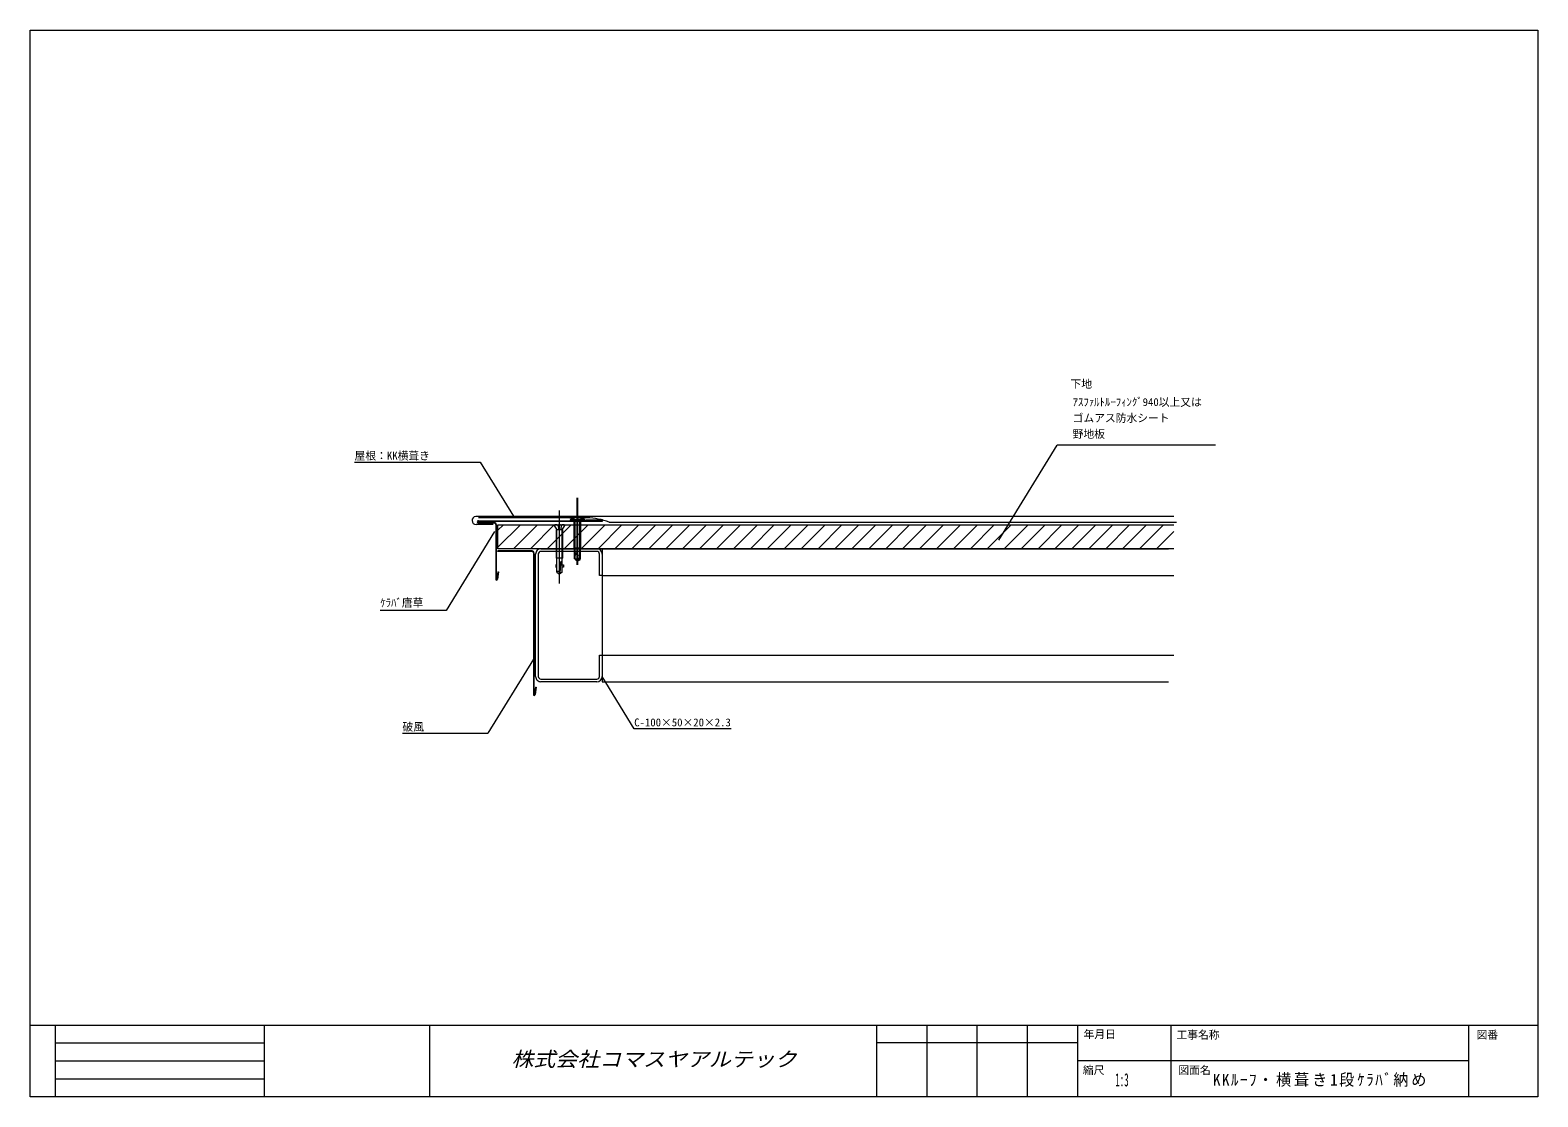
# Model space of a CAD drawing. Units: millimetres, scale not verified. Extents: x -567 to 1761, y -2125 to 401.
# Drawn here: x -567 to 567, y -1263 to -461 of the extents above; entities that cross this region are included whole.
import ezdxf
from ezdxf.enums import TextEntityAlignment as Align

# ---------------------------------------------------------------- set-up
doc = ezdxf.new("R2010")
doc.units = ezdxf.units.MM
doc.header["$LTSCALE"] = 3
for name, color, linetype, lineweight in [('0-0_0', 4, 'Continuous', 18), ('0-4_LAYER006', 4, 'Continuous', 18), ('0-5_LAYER007', 4, 'Continuous', 18)]:
    doc.layers.add(name, color=color, linetype=linetype, lineweight=lineweight)
doc.layers.add('0-3_LAYER004', color=7, linetype='Continuous')
doc.styles.add('HG丸ｺﾞｼｯｸM-PRO', font='')
doc.styles.add('ＭＳ ゴシック', font='')
doc.styles.get('HG丸ｺﾞｼｯｸM-PRO').set_extended_font_data('HG丸ｺﾞｼｯｸM-PRO')
doc.styles.get('ＭＳ ゴシック').set_extended_font_data('MS Gothic')

# ---------------------------------------------------------------- blocks, each defined once
blk = doc.blocks.new('GROUP_8(1)')
at = {"layer": '0-4_LAYER006', "color": 7}
for p, q in [((-168.774, -14.925), (-168.774, 39.745)), ((-172.774, 29.095), (-164.774, 29.095)), ((-172.774, 28.595), (-172.774, 29.095)), ((-172.774, 28.595), (-170.774, 25.295)), ((-166.474, 25.295), (-171.074, 25.295)), ((-171.074, 4.095), (-171.074, 25.295)), ((-170.774, -6.466), (-170.774, 25.295)), ((-170.108, 29.095), (-169.441, 25.295)), ((-167.441, 29.095), (-168.108, 25.295)), ((-166.774, 25.295), (-164.774, 28.595)), ((-166.774, -6.466), (-166.774, 25.295)), ((-166.474, 4.095), (-166.474, 25.295)), ((-164.774, 28.595), (-164.774, 29.095)), ((-166.474, 4.095), (-171.074, 4.095)), ((-168.216, -4.859), (-167.754, 1.476)), ((-170.774, -6.466), (-168.774, -7.905)), ((-166.774, -6.466), (-168.774, -7.905))]:
    blk.add_line(p, q, dxfattribs=at)
for points in [[(-170.774, -0.905), (-171.606, -0.905), (-171.606, -2.838), (-170.774, -2.838)], [(-166.774, -0.905), (-165.942, -0.905), (-165.942, -2.838), (-166.774, -2.838)]]:
    blk.add_lwpolyline(points, dxfattribs=at)
for centre, radius, start, end in [((-171.397, 26.972), 2.128, 49.66833, 130.33166), ((-168.774, 27.293), 1.802, 46.25811, 133.74189), ((-166.151, 26.995), 2.111, 49.2675, 130.7325), ((-190.844, -7.224), 24.674, 12.70762, 20.64427), ((-169.303, -8.007), 2.131, 62.15643, 133.6613), ((-176.724, -4.874), 8.508, 339.13112, 0.10145)]:
    blk.add_arc(centre, radius, start, end, dxfattribs=at)
blk = doc.blocks.new('GROUP_9(1)')
at = {"layer": '0-3_LAYER004'}
for p, q in [((-155.295, -0.971), (-155.295, 49.313)), ((-155.621, 34.635), (-155.621, 33.867)), ((-154.969, 34.635), (-154.969, 33.867)), ((-160.795, 32.739), (-160.447, 32.139)), ((-160.795, 32.739), (-149.795, 32.739)), ((-160.447, 32.139), (-150.143, 32.139)), ((-157.595, 11.639), (-157.595, 32.139)), ((-157.295, 3.401), (-157.295, 32.139)), ((-155.621, 33.867), (-154.969, 33.867)), ((-153.295, 3.311), (-153.295, 32.139)), ((-152.995, 11.639), (-152.995, 32.139)), ((-149.795, 32.739), (-150.143, 32.139)), ((-157.595, 11.639), (-152.995, 11.639)), ((-156.795, 7.171), (-157.295, 6.235)), ((-155.295, 2.139), (-155.563, 3.152))]:
    blk.add_line(p, q, dxfattribs=at)
blk.add_lwpolyline([(-157.295, 3.401), (-155.295, 2.139), (-153.295, 3.311)], dxfattribs=at)
for centre, radius, start, end in [((-155.372, 27.896), 6.743, 55.84935, 125.62162), ((-155.295, 21.928), 12.13, 109.27448, 116.96329), ((-155.295, 21.928), 12.13, 63.03671, 72.1965), ((-156.054, 6.713), 0.871, 353.87158, 148.28321), ((-147.12, 3.993), 8.484, 161.96182, 185.68739), ((-154.337, 1.913), 1.744, 53.31423, 134.69846)]:
    blk.add_arc(centre, radius, start, end, dxfattribs=at)
blk = doc.blocks.new('GROUP_10(1)')
at = {"layer": '0-5_LAYER007', "color": 7}
blk.add_lwpolyline([(-138.799, -84.905), (-138.799, -68.905), (-136.799, -68.905), (-136.799, -84.905)], dxfattribs=at)
blk = doc.blocks.new('GROUP_11(1)')
at = {"layer": '0-5_LAYER007', "color": 7}
blk.add_lwpolyline([(-136.799, 7.095), (-136.799, -8.905), (-138.799, -8.905)], dxfattribs=at)

msp = doc.modelspace()

# ---------------------------------------------------------------- linework, layer by layer
at = {"layer": '0-0_0'}
for p, q in [((161.464, -844.45), (205.355, -772.935)), ((324.432, -772.935), (205.355, -772.935)), ((-323, -785.647), (-228.422, -785.647)), ((-228.422, -785.647), (-203.424, -826.378)), ((-148.04, -827.47), (-229.708, -827.47)), ((-215.116, -832.805), (293.117, -832.805)), ((-215.116, -836.963), (-210.958, -832.805)), ((-215.116, -849.691), (-198.23, -832.805)), ((-203.502, -850.805), (-185.502, -832.805)), ((-190.774, -850.805), (-172.774, -832.805)), ((-178.046, -850.805), (-160.046, -832.805)), ((-165.318, -850.805), (-147.318, -832.805)), ((-152.59, -850.805), (-134.59, -832.805)), ((-139.863, -850.805), (-121.863, -832.805)), ((-131.59, -830.805), (295.201, -830.805)), ((-127.135, -850.805), (-109.135, -832.805)), ((-114.407, -850.805), (-96.407, -832.805)), ((-101.679, -850.805), (-83.679, -832.805)), ((-88.951, -850.805), (-70.951, -832.805)), ((-76.223, -850.805), (-58.223, -832.805)), ((-63.495, -850.805), (-45.495, -832.805)), ((-50.767, -850.805), (-32.767, -832.805)), ((-38.039, -850.805), (-20.039, -832.805)), ((-25.311, -850.805), (-7.311, -832.805)), ((-12.583, -850.805), (5.417, -832.805)), ((0.145, -850.805), (18.145, -832.805)), ((12.873, -850.805), (30.873, -832.805)), ((25.601, -850.805), (43.601, -832.805)), ((38.329, -850.805), (56.329, -832.805)), ((51.056, -850.805), (69.056, -832.805)), ((63.784, -850.805), (81.784, -832.805)), ((76.512, -850.805), (94.512, -832.805)), ((89.24, -850.805), (107.24, -832.805)), ((101.968, -850.805), (119.968, -832.805)), ((114.696, -850.805), (132.696, -832.805)), ((127.424, -850.805), (145.424, -832.805)), ((140.152, -850.805), (158.152, -832.805)), ((152.88, -850.805), (170.88, -832.805)), ((165.608, -850.805), (183.608, -832.805)), ((178.336, -850.805), (196.336, -832.805)), ((191.064, -850.805), (209.064, -832.805)), ((203.792, -850.805), (221.792, -832.805)), ((216.52, -850.805), (234.52, -832.805)), ((229.247, -850.805), (247.248, -832.805)), ((241.975, -850.805), (259.975, -832.805)), ((254.703, -850.805), (272.703, -832.805)), ((267.431, -850.805), (285.431, -832.805)), ((280.159, -850.805), (293.117, -837.847)), ((-188.482, -933.805), (-222.641, -989.463)), ((-112.678, -986.107), (-136.799, -946.805)), ((-39.778, -986.107), (-112.678, -986.107)), ((-286.931, -989.463), (-222.641, -989.463))]:
    msp.add_line(p, q, dxfattribs=at)
at = {"layer": '0-0_0', "color": 1}
for p, q in [((293.117, -826.451), (-231.799, -826.451)), ((-218.81, -832.614), (-231.558, -832.614))]:
    msp.add_line(p, q, dxfattribs=at)
at = {"layer": '0-0_0', "color": 3}
for p, q in [((-217.799, -831.569), (-229.847, -831.569)), ((-217.799, -831.169), (-229.83, -831.169)), ((-229.751, -830.161), (-137.044, -830.161)), ((-229.708, -829.761), (-137.044, -829.761)), ((-216.799, -832.569), (-216.799, -873.647)), ((-216.399, -832.569), (-216.399, -873.647)), ((-149.044, -828.961), (-137.044, -828.961)), ((-149.044, -828.961), (-149.044, -829.361)), ((-149.044, -829.361), (-137.044, -829.361)), ((-189.482, -852.405), (-215.116, -852.405)), ((-215.116, -852.805), (-215.116, -852.405)), ((-189.482, -852.805), (-215.116, -852.805)), ((-188.482, -853.805), (-188.482, -960.361)), ((-188.082, -853.805), (-188.082, -960.361)), ((-215.114, -868.12), (-215.924, -873.675)), ((-214.718, -868.178), (-215.528, -873.732)), ((-215.114, -868.12), (-214.718, -868.178)), ((-186.797, -954.834), (-187.607, -960.388)), ((-186.401, -954.892), (-187.211, -960.446)), ((-186.797, -954.834), (-186.401, -954.892))]:
    msp.add_line(p, q, dxfattribs=at)
at = {"layer": '0-0_0', "color": 7}
for p, q in [((-186.799, -946.805), (-186.799, -854.805)), ((-184.799, -854.805), (-184.799, -946.805)), ((-140.799, -852.805), (-182.799, -852.805)), ((-138.799, -870.805), (-138.799, -854.805)), ((-136.799, -850.805), (-136.799, -950.805)), ((-136.799, -870.805), (293.117, -870.805)), ((-136.799, -930.805), (293.117, -930.805)), ((-182.799, -948.805), (-140.799, -948.805)), ((-140.799, -950.805), (-182.799, -950.805)), ((-136.799, -950.805), (289.117, -950.805)), ((-567, -1208.85), (567, -1208.85)), ((-548.1, -1208.85), (-548.1, -1262.85)), ((-391.077, -1208.85), (-391.077, -1262.85)), ((-266.54, -1208.85), (-266.54, -1262.85)), ((69.525, -1208.85), (69.525, -1262.85)), ((107.325, -1208.85), (107.325, -1262.85)), ((145.125, -1208.85), (145.125, -1262.85)), ((182.925, -1208.85), (182.925, -1262.85)), ((220.725, -1208.85), (220.725, -1262.85)), ((290.925, -1208.85), (290.925, -1262.85)), ((514.857, -1208.85), (514.857, -1262.85)), ((-548.1, -1222.35), (-391.077, -1222.35)), ((220.725, -1222.35), (69.525, -1222.35)), ((-548.1, -1235.85), (-391.077, -1235.85)), ((514.857, -1235.85), (220.725, -1235.85)), ((-548.1, -1249.35), (-391.077, -1249.35))]:
    msp.add_line(p, q, dxfattribs=at)
msp.add_lwpolyline([(-567, -460.95), (567, -460.95), (567, -1262.85), (-567, -1262.85)], close=True, dxfattribs=at)
at = {"layer": '0-0_0'}
for points in [[(-217.631, -837.728), (-254.103, -897.155), (-303.623, -897.155)], [(293.117, -850.805), (-215.116, -850.805), (-215.116, -832.805)]]:
    msp.add_lwpolyline(points, dxfattribs=at)
at = {"layer": '0-0_0', "color": 7}
msp.add_lwpolyline([(-182.799, -850.805), (-140.799, -850.805), (289.117, -850.805)], dxfattribs=at)
at = {"layer": '0-0_0', "color": 1}
msp.add_arc((-231.528, -829.526), 3.087, 95.0419, 269.42842, dxfattribs=at)
at = {"layer": '0-0_0'}
msp.add_arc((-149.786, -878.313), 50.873, 69.0427, 88.03369, dxfattribs=at)
at = {"layer": '0-0_0', "color": 3}
for centre, radius, start, end in [((-229.808, -830.663), 0.907, 83.63273, 267.5677), ((-229.808, -830.663), 0.512, 83.63273, 267.5677), ((-217.799, -832.569), 1.4, 0.00005, 90.00004), ((-217.799, -832.569), 1, 0.00005, 90.00004), ((-137.044, -829.561), 0.6, 270.00005, 90.00005), ((-137.044, -829.561), 0.2, 270.00005, 90.00005), ((-189.482, -853.805), 1.4, 0.00005, 90.00005), ((-189.482, -853.805), 1, 0.00005, 90.00005), ((-216.164, -873.69), 0.637, 176.17515, 356.17515), ((-216.162, -873.661), 0.238, 176.72088, 356.72088), ((-187.847, -960.403), 0.637, 176.17515, 356.17515), ((-187.845, -960.374), 0.238, 176.72088, 356.72088)]:
    msp.add_arc(centre, radius, start, end, dxfattribs=at)
at = {"layer": '0-0_0', "color": 7}
for centre, radius, start, end in [((-182.799, -854.805), 4, 90, 180.00009), ((-182.799, -854.805), 2, 90, 180.00009), ((-140.799, -854.805), 4, 0, 90.00009), ((-140.799, -854.805), 2, 0, 90.00009), ((-182.799, -946.805), 4, 180, 270.00009), ((-182.799, -946.805), 2, 179.99991, 270.00019), ((-140.799, -946.805), 2, 269.99991, 360), ((-140.799, -946.805), 4, 270, 360)]:
    msp.add_arc(centre, radius, start, end, dxfattribs=at)

# ---------------------------------------------------------------- block references
at = {"layer": '0-0_0'}
for name in ['GROUP_9(1)', 'GROUP_8(1)', 'GROUP_11(1)', 'GROUP_10(1)']:
    msp.add_blockref(name, (0, -861.9), dxfattribs=at)

# ---------------------------------------------------------------- texts
at = {"layer": '0-0_0', "color": 7, "style": 'ＭＳ ゴシック'}
for s, p in [('下地', (215.538, -731.665)), ('\u3000ｱｽﾌｧﾙﾄﾙｰﾌｨﾝｸﾞ940以上又は', (208.993, -745.3)), ('\u3000ゴムアス防水シート', (208.993, -757.3)), ('\u3000野地板', (208.993, -769.3)), ('屋根：㏍横葺き', (-323, -785.647)), ('ｹﾗﾊﾞ唐草', (-303.623, -896.205)), ('破風', (-286.931, -989.463)), ('C-100×50×20×2.3', (-112.678, -986.107)), ('年月日', (225.35, -1220.55)), ('工事名称', (295.2, -1220.95)), ('図番', (520.9, -1221)), ('縮尺', (224.8, -1247.55)), ('図面名', (296.65, -1247.55))]:
    msp.add_text(s, height=5.938, dxfattribs=at).set_placement(p, align=Align.BOTTOM_LEFT)
at = {"layer": '0-0_0', "color": 3, "style": 'HG丸ｺﾞｼｯｸM-PRO', "oblique": 15, "width": 1.1}
msp.add_text('株式会社コマスヤアルテック', height=11, dxfattribs=at).set_placement((-205.007, -1243.35), align=Align.BOTTOM_LEFT)
at = {"layer": '0-0_0', "color": 7, "style": 'ＭＳ ゴシック', "width": 0.5}
msp.add_text('1:3', height=9.897, dxfattribs=at).set_placement((249.15, -1257.95), align=Align.BOTTOM_LEFT)
at = {"layer": '0-0_0', "color": 7, "insert": (322.641, -1255.35), "char_height": 8.798, "attachment_point": 7, "style": 'ＭＳ ゴシック'}
msp.add_mtext('\\T1.19;\\W0.95;KKﾙｰﾌ・横葺き1段ｹﾗﾊﾞ納め', dxfattribs=at)

doc.saveas('drawing.dxf')
